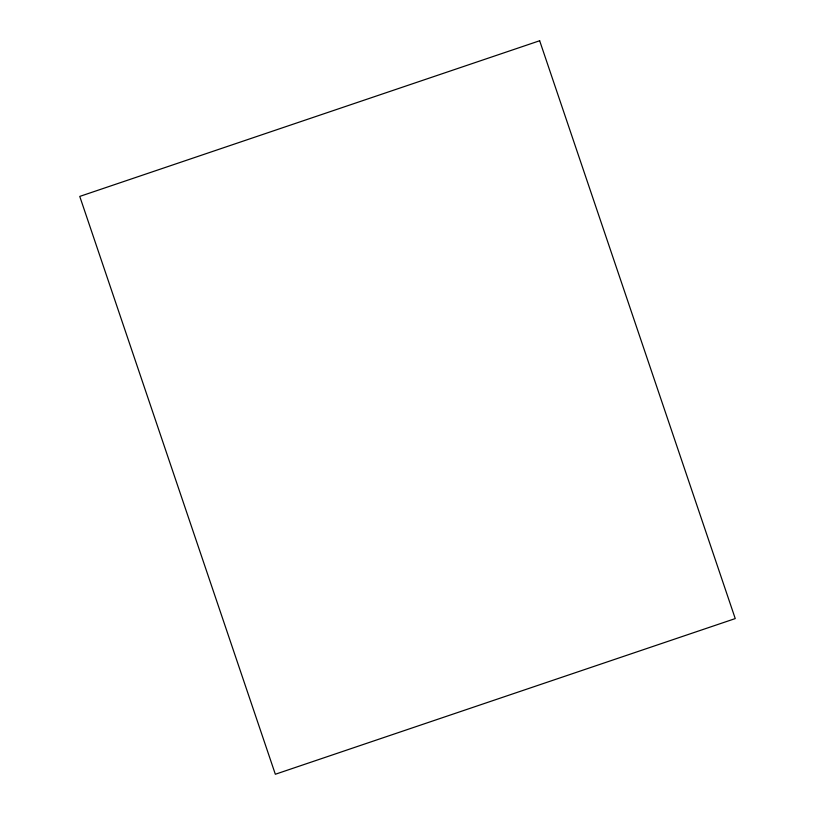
<?xml version="1.0" encoding="UTF-8"?>
<svg xmlns="http://www.w3.org/2000/svg" width="815" height="815" viewBox="0 0 815 815"><rect width="100%" height="100%" fill="white"/><g stroke="black" fill="none" stroke-linecap="round" stroke-linejoin="round"><path stroke-width="1.22" d="M539.662 40.75L79.758 196.415L275.338 774.25L735.242 618.585L539.662 40.75"/></g></svg>
